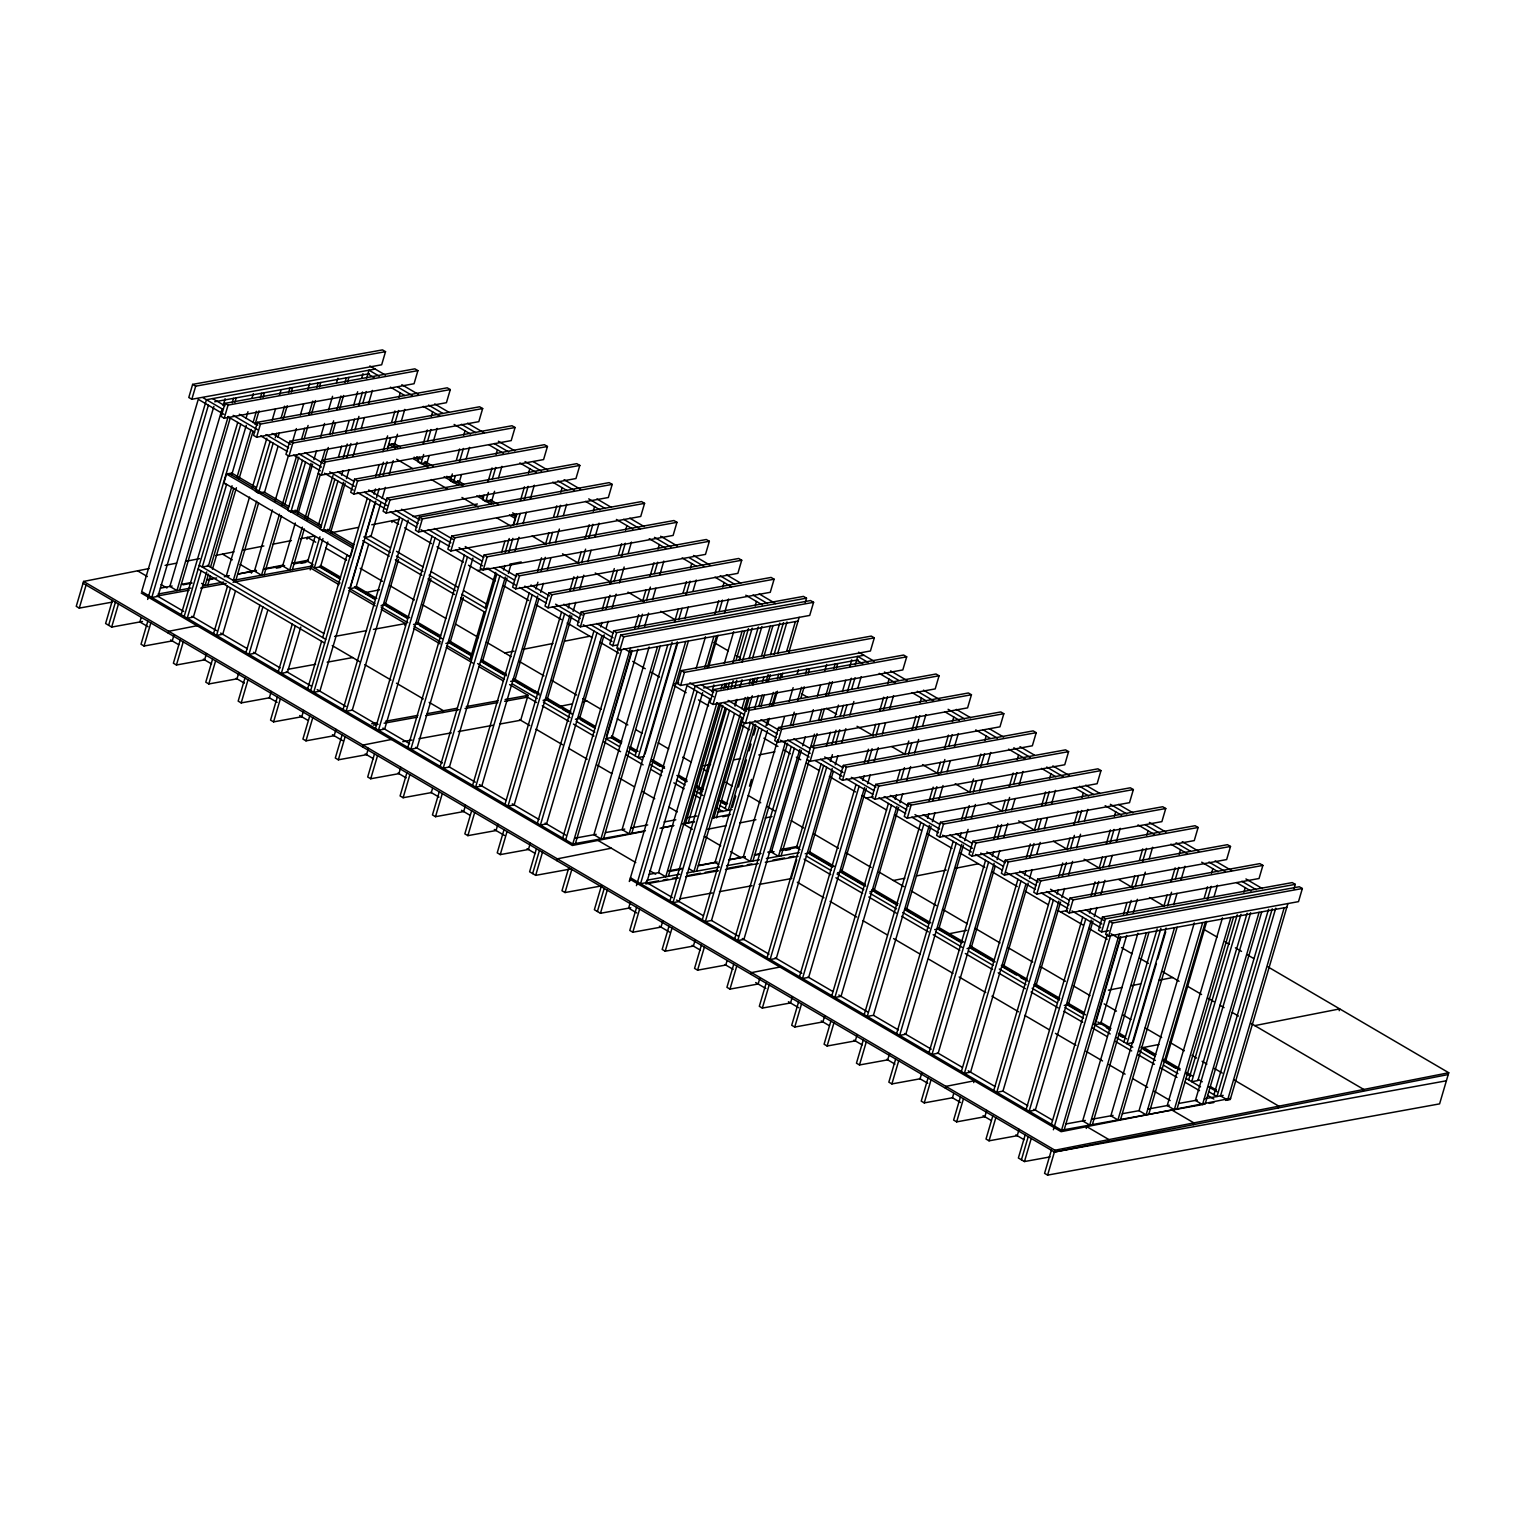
<?xml version="1.0" encoding="UTF-8"?>
<svg xmlns="http://www.w3.org/2000/svg" width="1525" height="1525" viewBox="0 0 1525 1525"><rect width="100%" height="100%" fill="white"/><g stroke="black" fill="none" stroke-linecap="round" stroke-linejoin="round"><path stroke-width="1.5" d="M251.778 571.246L251.358 573.076L251.873 571.284L240.073 564.383M111.954 602.165L79.281 608.113L76.25 606.34L83.589 581.444L149.05 568.558M168.207 633.085L168.722 631.293L197.03 625.727M306.963 539.183L307.478 537.391L315.713 542.214M366 594.178L366.515 592.386L379.572 589.813M391.925 522.465L392.44 520.673L398.616 524.295M362.493 746.85L363.007 745.058L391.315 739.492M535.103 691.092L534.589 692.884L514.039 680.855M556.797 860.634L557.311 858.842L611.296 848.205M629.52 881.05L630.035 879.258L1061.114 1131.683L1230.58 1098.343M751.082 974.399L751.596 972.607L779.923 967.041M948.874 935.492L949.389 933.7L966.793 930.269M945.386 1088.164L945.9 1086.372L974.227 1080.806L973.712 1082.597M1047.599 1175.108L1054.938 1150.231L1448.75 1072.742L1439.6 1103.871L1047.599 1175.108L1044.568 1173.335L1051.354 1150.25M1086.277 1128.424L1086.791 1126.632L1108.923 1139.594L1108.408 1141.386M1158.924 1044.472L1143.674 1047.465L1143.178 1049.257L1155.302 1056.348M1193.37 1124.688L1193.884 1122.896L1171.734 1109.933M1278.312 1107.97L1278.827 1106.178L1233.63 1079.7M1339.198 1010.694L1339.712 1008.902L1254.751 1025.62M1363.274 1091.252L1363.788 1089.46L1250.672 1023.218M79.281 608.113L86.086 585.009M112.392 600.431L105.606 623.515L111.668 627.08L142.492 621.476M108.637 625.288L115.423 602.203M111.668 627.08L118.473 603.976M192.646 384.376L188.795 397.491L191.826 399.264L381.669 364.78L385.52 351.665L382.489 349.892L192.646 384.376L195.696 386.168L385.52 351.665M191.826 399.264L195.696 386.168M141.101 617.758L139.862 621.952L148.058 626.756M147.658 599.439L206.447 399.722L375.15 369.069M208.391 405.25L151.795 597.476L157.971 596.351L213.881 406.374M147.811 621.171L141.024 644.255L144.055 646.028L172.249 640.919L174.098 634.61M144.055 646.028L150.842 622.943M221.792 410.034L169.866 586.439L176.957 590.575L228.216 416.439M223.127 405.498L225.128 398.711M225.033 403.343L221.182 416.458L224.213 418.231L414.057 383.728L417.907 370.632L414.876 368.84L225.033 403.343L228.064 405.116L417.907 370.632M224.213 418.231L228.064 405.116M232.2 402.867L233.535 398.349M179.607 590.099L230.18 418.212M234.85 402.39L236.184 397.853M181.151 614.67L237.728 422.425M184.182 616.443L240.759 424.198M226.52 474.046L223.946 482.796L350.426 556.873L352.999 548.123L226.52 474.046L231.8 473.093L256.276 487.428M180.198 640.119L173.392 663.223L176.442 664.995L204.617 659.868L206.485 653.577M201.186 570.788L187.232 618.216L193.389 617.091L206.695 571.932M245.982 418.479L247.984 411.693M251.987 398.12L253.302 393.602M231.628 475.095L246.268 425.342M176.442 664.995L183.229 641.911M232.048 485.751L208.448 565.928L202.291 567.033L226.539 484.645L223.489 482.872M208.468 574.143L205.151 585.467L201.605 583.389M210.469 567.357L233.763 488.21M237.099 476.906L251.072 429.402M253.074 422.616L256.391 411.312M260.394 397.739L261.728 393.221M207.781 584.971L210.45 575.935M212.452 569.149L236.413 487.733M239.082 478.678L253.055 431.194M255.056 424.407L259.04 410.835M263.043 397.262L264.359 392.745M257.42 422.311L253.569 435.407L256.6 437.198L446.425 402.695L450.294 389.58L447.244 387.808L257.42 422.311L260.451 424.083L450.294 389.58M256.6 437.198L260.451 424.083M249.547 497.036L226.253 576.183L228.903 575.707M252.216 487.981L266.856 438.228M272.174 420.137L275.51 408.833M279.494 395.261L280.829 390.724M213.538 633.618L227.492 586.191M270.116 441.392L255.418 491.317L258.449 493.09L264.626 491.984L277.969 446.577M230.523 587.964L216.569 635.41L222.726 634.286L235.365 591.357M258.449 493.09L273.147 443.165M233.344 580.339L256.638 501.172M275.262 437.847L276.597 433.329M281.267 417.488L284.584 406.184M288.587 392.611L289.922 388.093M212.585 659.086L205.78 682.171L208.811 683.962L237.004 678.835L238.853 672.544M235.975 579.862L258.602 502.964M277.912 437.37L279.247 432.852M283.231 419.28L287.234 405.707M291.218 392.135L292.552 387.617M208.811 683.962L215.616 660.859M289.807 441.278L285.938 454.374L288.988 456.147L478.812 421.662L482.662 408.548L479.632 406.775L289.807 441.278L292.838 443.051L482.662 408.548M272.403 509.998L254.446 571.055L261.518 575.211L279.494 514.154M275.072 500.963L288.397 455.727M292.381 442.155L296.384 428.582M300.368 415.01L303.704 403.706M307.688 390.133L309.689 383.347M288.988 456.147L292.838 443.051M282.163 505.099L296.803 455.346M301.454 439.505L304.79 428.201M308.774 414.628L312.778 401.075M316.781 387.502L318.096 382.966M264.168 574.734L281.477 515.927M284.794 504.623L298.786 457.119M304.104 439.028L308.107 425.456M311.424 414.152L315.427 400.579M319.411 387.007L320.746 382.489M245.925 652.586L259.879 605.158M302.503 460.34L287.806 510.284L290.837 512.057L296.994 510.932L311.024 463.276M262.91 606.931L248.956 654.358L255.113 653.253L267.752 610.324M290.837 512.057L305.534 462.132M244.953 678.053L238.167 701.138L241.198 702.911L269.391 697.802L271.24 691.492M241.198 702.911L248.003 679.826M295.278 522.98L282.621 565.947L289.712 570.083L302.35 527.116M297.947 513.925L312.587 464.172M313.921 459.654L316.571 450.599M320.574 437.027L324.558 423.454M328.561 409.882L332.545 396.328M336.548 382.756L337.883 378.219M305.019 518.081L324.997 450.218M329.648 434.396L333.651 420.824M336.968 409.52L340.971 395.947M344.955 382.375L346.289 377.857M292.362 569.607L304.333 528.908M307.002 519.853L320.307 474.618M324.31 461.046L328.294 447.473M332.298 433.92L335.614 422.597M339.618 409.024L343.602 395.471M347.605 381.898L348.939 377.361M321.356 475.114L325.225 462.018L515.05 427.515L511.199 440.611L321.356 475.114L318.325 473.341M315.065 536.495L307.726 561.372L313.044 564.498M318.382 525.191L333.022 475.438M338.359 457.347L341.676 446.043M345.679 432.471L348.996 421.167M353.667 405.326L357.651 391.753M361.654 378.181L362.988 373.663M278.293 671.553L292.266 624.106M334.871 479.308L320.174 529.251L323.224 531.024L329.381 529.899L343.411 482.243M310.185 569.912L319.945 536.762M343.239 457.614L347.243 444.042M351.227 430.469L354.562 419.165M358.547 405.593L362.55 392.02M366.534 378.448L368.974 370.175L379.248 376.198M295.297 625.898L281.343 673.326L287.501 672.201L300.806 627.023M323.224 531.024L337.921 481.08M322.976 538.535L314.322 567.948L320.498 566.823L327.818 541.947M341.619 475.209L342.953 470.691M346.938 457.119L350.941 443.546M354.925 429.993L358.928 416.42M362.931 402.848L366.248 391.544M277.34 697.001L270.554 720.105L273.585 721.878L301.778 716.75L303.627 710.459M273.585 721.878L280.371 698.793M345.127 483.139L330.487 532.892L357.994 527.459M346.461 478.621L349.111 469.567M353.114 456.013L357.098 442.441M361.101 428.868L364.437 417.564M368.421 403.992L372.424 390.419M354.562 479.193L350.712 492.308L353.743 494.081L543.586 459.578L547.437 446.482L544.406 444.69L354.562 479.193L357.593 480.966L547.437 446.482M353.743 494.081L357.593 480.966M307.65 688.728L321.603 641.301M322.709 637.545L346.957 555.157L349.988 556.949M310.681 690.52L367.258 498.275M375.627 476.562L378.963 465.258M382.947 451.686L387.617 435.864M391.601 422.292L394.937 410.988M398.921 397.415L400.255 392.897M370.289 500.048L313.712 692.293L319.888 691.168L375.798 501.191M374.006 494.176L375.531 488.972M379.325 476.086L383.404 462.247M387.312 448.941L390.648 437.637M394.632 424.064L398.635 410.492M387.75 448.884L389.028 444.518L394.327 443.565L400.446 447.149M309.727 715.968L302.922 739.072L305.972 740.845L334.147 735.717L336.015 729.427M363.713 541.242L349.74 588.688L355.916 587.563L368.554 544.654M375.303 501.877L364.818 537.505L370.975 536.381L380.812 502.983M376.618 497.417L379.229 488.515M383.156 475.152L387.102 461.789M305.972 740.845L312.758 717.741M394.155 445.567L397.472 434.263M401.475 420.69L404.792 409.386M382.127 498.522L385.387 487.39M389.333 474.027L393.259 460.683M386.95 498.16L383.099 511.256L386.13 513.048L575.954 478.545L579.824 465.43L576.774 463.657L386.95 498.16L389.981 499.933L579.824 465.43M386.13 513.048L389.981 499.933M343.068 709.468L399.645 517.242M419.28 457.252L417.945 461.789L420.976 463.562L427.153 462.437L429.154 455.632M423.283 443.623L427.286 430.012M431.308 416.382L432.643 411.845M402.676 519.015L346.099 711.26L352.275 710.135L376.751 724.47M420.976 463.562L423.645 454.488M427.667 440.858L431.003 429.516M342.115 734.936L335.309 758.02L338.34 759.812L366.534 754.684L368.383 748.375M352.275 710.135L408.185 520.158M338.34 759.812L345.146 736.708M381.155 605.501L385.253 604.758L398.559 559.58M433.157 442.021L437.16 428.392M419.337 517.108L415.467 530.223L418.517 531.996L608.342 497.512L612.192 484.397L609.161 482.624L419.337 517.108L422.368 518.9L612.192 484.397M418.517 531.996L422.368 518.9M404.907 625.364L405.421 623.572L381.25 609.409M375.455 728.435L432.032 536.19M452.334 473.932L450.333 480.737L453.363 482.529L459.521 481.404L461.522 474.599M456.337 460.321L459.673 448.979M463.676 435.349L465.03 430.812M435.063 537.982L378.486 730.208L384.643 729.103L439.905 541.375M453.363 482.529L455.365 475.724M459.368 462.094L463.39 448.483M374.483 753.903L367.697 776.988L370.727 778.76L398.921 773.652L400.77 767.342M370.727 778.76L377.533 755.676M430.946 578.528L417.64 623.706L413.542 624.449M466.212 458.701L469.548 447.359M451.705 536.076L447.854 549.191L450.885 550.963L640.729 516.46L644.579 503.364L641.548 501.572L451.705 536.076L454.755 537.848L644.579 503.364M450.885 550.963L454.755 537.848M407.823 747.402L464.401 555.157M484.035 495.167L482.701 499.704L485.751 501.477L491.908 500.372L494.577 491.279M488.057 481.557L492.06 467.927M496.063 454.317L497.398 449.78M467.451 556.93L410.873 749.175L417.03 748.051L472.941 558.074M485.751 501.477L488.419 492.403M492.423 478.793L495.758 467.432M406.87 772.851L400.084 795.955L403.115 797.728L431.308 792.6L432.528 788.406M403.115 797.728L409.901 774.643M463.314 597.495L450.028 642.673L445.91 643.417M498.599 477.668L501.935 466.326M484.092 555.043L480.242 568.158L483.273 569.931L673.116 535.428L676.967 522.312L673.936 520.54L484.092 555.043L487.123 556.816L676.967 522.312M483.273 569.931L487.123 556.816M442.917 712.518L443.451 710.726L429.135 702.358M470.177 659.2L484.13 611.773M485.236 608.017L495.72 572.39M501.611 552.355L504.889 541.223M440.21 766.351L496.788 574.124M505.156 552.412L509.236 538.535M513.143 525.286L516.479 513.963M520.463 500.41L524.467 486.837M528.451 473.265L529.785 468.747M513.601 525.153L515.526 518.595L509.407 515.012M499.819 575.897L443.241 768.142L449.417 767.018L505.328 577.041M503.536 570.026L504.87 565.508M508.854 551.936L512.858 538.363M516.842 524.791L520.178 513.487M524.162 499.914L528.165 486.342M439.257 791.818L432.452 814.922L435.502 816.695L463.676 811.567L465.544 805.276M435.502 816.695L442.288 793.591M482.415 661.64L507.043 577.956M508.378 573.438L511.027 564.383M515.031 550.811L519.015 537.238M523.018 523.666L526.335 512.362M530.338 498.789L534.322 485.217M516.479 574.01L512.629 587.106L515.66 588.879L705.484 554.395L709.354 541.28L706.304 539.507L516.479 574.01L519.51 575.783L709.354 541.28M515.66 588.879L519.51 575.783M472.597 785.318L529.175 593.092M537.543 571.379L541.527 557.807M545.531 544.234L548.848 532.93M553.518 517.108L556.835 505.785M560.838 492.232L562.172 487.695M532.206 594.864L475.628 787.091L481.805 785.985L537.715 596.008M535.923 588.993L537.906 582.207M541.242 570.903L545.245 557.33M549.229 543.758L552.565 532.454M557.216 516.613L560.552 505.309M471.644 810.785L464.839 833.87L467.87 835.643L496.063 830.534L497.912 824.224M467.87 835.643L474.675 812.558M538.763 599.173L514.783 680.588L510.684 681.351M540.746 592.386L543.415 583.351M547.418 569.778L550.735 558.474M555.405 542.633L559.389 529.061M563.392 515.488L566.709 504.184M548.867 592.958L544.997 606.073L548.047 607.846L737.871 573.343L741.722 560.247L738.691 558.474L548.867 592.958L551.897 594.75L741.722 560.247M548.047 607.846L551.897 594.75M509.617 684.592L528.012 695.362L520.692 720.238L499.876 724.032M504.985 804.285L561.562 612.04M569.931 590.347L573.915 576.774M577.918 563.202L581.235 551.897M585.238 538.325L589.222 524.752M593.225 511.18L594.559 506.662M564.593 613.812L508.016 806.058L514.173 804.933L570.083 614.956M568.291 607.96L569.626 603.423M573.629 589.851L577.613 576.298M581.616 562.725L585.6 549.152M588.936 537.848L592.92 524.276M504.012 829.733L497.226 852.837L500.257 854.61L528.451 849.482L530.3 843.192M500.257 854.61L507.062 831.525M571.799 615.871L547.17 699.556L543.072 700.299M573.133 611.353L575.802 602.299M579.786 588.745L583.789 575.173M587.773 561.6L591.109 550.296M595.093 536.724L599.096 523.151M581.235 611.925L577.384 625.04L580.415 626.813L770.258 592.31L774.109 579.214L771.078 577.422L581.235 611.925L584.285 613.698L774.109 579.214M580.415 626.813L584.285 613.698M537.353 823.252L593.93 631.007M602.299 609.295L605.635 597.991M609.619 584.418L614.289 568.596M618.273 555.024L621.609 543.72M625.612 530.147L626.928 525.629M596.98 632.78L540.403 825.025L546.56 823.9L601.803 636.192M600.678 626.908L602.013 622.391M606.016 608.818L610 595.246M614.003 581.673L617.32 570.369M621.323 556.797L625.307 543.224M536.4 848.701L529.613 871.804L535.675 875.35L570.674 869.002M532.644 873.577L539.431 850.473M604.186 634.838L579.557 718.523L575.44 719.266M606.188 628.052L608.189 621.266M612.173 607.693L616.176 594.121M619.493 582.817L624.163 566.995M628.147 553.423L631.483 542.118M535.675 875.35L542.481 852.265M805.219 602.547L806.496 598.162L803.465 596.389L613.622 630.892L609.771 643.988L612.802 645.78L617.492 644.923M612.802 645.78L616.672 632.665L806.496 598.162M620.713 635.029L616.843 648.144L619.893 649.917L809.718 615.433L813.587 602.318L810.538 600.545L620.713 635.029L623.744 636.821L813.587 602.318M562.668 838.064L618.578 648.087M619.893 649.917L623.744 636.821M565.699 839.837L621.609 649.86M634.686 628.262L638.689 614.689M642.673 601.117L646.009 589.813M649.993 576.24L653.996 562.687M657.98 549.114L659.315 544.577M223.832 414.285L198.269 399.321L141.692 591.548L572.771 843.992L630.454 647.992M606.435 736.346L631.731 650.393M638.384 627.785L642.387 614.213M646.371 600.64L650.374 587.068M654.358 573.495L657.694 562.191M575.421 843.497L631.998 651.27M568.787 867.668L561.982 890.752L565.032 892.544L602.356 885.758M565.032 892.544L571.818 869.441M637.908 649.269L611.944 737.49L605.768 738.596M644.56 626.661L648.544 613.088M652.548 599.516L655.864 588.212M659.868 574.639L663.852 561.067M649.135 647L593.892 834.709L600.964 838.864L657.542 646.619M603.614 838.388L660.192 646.142M635.124 755.79L667.74 644.961M674.393 622.353L678.396 608.78M683.048 592.939L686.383 581.635M690.368 568.062L691.702 563.545M672.106 642.216L638.155 757.563L644.332 756.438M678.758 619.608L682.094 608.303M686.078 594.731L690.082 581.158M601.174 886.635L594.369 909.72L600.45 913.284L630.778 907.756M597.4 911.493L604.205 888.408M677.329 641.873L622.067 829.6L629.158 833.737L685.735 641.491M644.98 754.189L677.596 643.359M684.935 618.483L688.252 607.179M692.922 591.338L696.239 580.034M600.45 913.284L607.236 890.181M631.808 833.26L688.385 641.015M681.427 670.581L677.577 683.696L680.608 685.468L870.432 650.984L874.302 637.869L871.271 636.097L681.427 670.581L684.458 672.373L874.302 637.869M680.608 685.468L684.458 672.373M629.348 881.507L687.032 685.526L710.555 699.289M696.182 668.408L705.503 636.745M714.767 614.175L718.752 600.602M722.755 587.03L724.089 582.512M630.492 901.847L628.624 908.157L636.821 912.96M636.44 885.644L695.228 685.926L863.913 655.273M719.133 611.43L722.45 600.126M697.154 691.454L640.576 883.68L646.752 882.575L702.663 692.579M704.607 668.045L713.929 636.382M636.592 907.375L629.787 930.46L632.818 932.233L661.011 927.124L662.86 920.814M707.257 667.569L716.559 635.906M708.648 666.844L717.97 635.182M724.623 612.573L728.626 599.001M632.818 932.233L639.623 909.148M649.212 874.359L658.571 872.643L709.907 698.488M711.908 691.702L713.891 684.916M713.814 689.548L709.945 702.663L712.995 704.436L902.819 669.933L906.689 656.837L903.639 655.045L713.814 689.548L716.845 691.321L906.689 656.837M724.375 663.299L733.697 631.636M712.995 704.436L716.845 691.321M716.979 702.644L665.739 876.78L658.647 872.643M720.982 689.071L722.316 684.553M668.369 876.303L718.961 704.417M723.632 688.595L724.947 684.058M685.526 823.5L720.81 703.635M725.481 687.794L726.796 683.276M732.801 662.918L742.103 631.255M688.175 823.004L722.793 705.408M727.444 689.586L729.446 682.8M736.098 660.173L744.753 630.778M699.88 793.705L725.176 707.772M731.161 687.413L733.163 680.627M739.168 660.268L748.47 628.605M755.142 605.997L756.457 601.479M669.933 900.875L726.51 708.629M734.878 686.936L736.861 680.15M742.198 662.06L752.187 628.128M729.541 710.402L672.963 902.647L679.121 901.523L734.383 713.814M668.96 926.323L662.174 949.427L665.205 951.2L693.398 946.072L695.248 939.781M734.764 704.683L736.098 700.147M740.082 686.593L742.084 679.807M735.05 706.17L737.052 699.384M749.023 658.667L758.344 627.004M665.205 951.2L672.01 928.115M752.568 658.171L761.89 626.508M740.521 713.357L693.913 871.671L688.614 868.545M741.855 708.82L745.172 697.516M749.175 683.943L750.491 679.426M696.563 871.175L741.836 717.398M743.819 710.612L747.822 697.039M751.806 683.467L753.14 678.949M713.719 818.372L749.004 698.507M752.988 684.935L754.989 678.148M761.642 655.54L770.297 626.127M716.369 817.896L744.314 722.907M748.317 709.335L752.302 695.762M756.305 682.19L757.639 677.672M763.625 657.313L772.946 625.65M745.363 723.403L749.233 710.288L939.057 675.785L935.206 688.9L745.363 723.403L742.332 721.63M725.176 808.517L750.472 722.583M754.475 709.011L758.459 695.438M762.462 681.866L763.796 677.348M770.449 654.74L779.771 623.077M753.522 724.356L728.226 810.309L720.01 805.486M758.84 706.266L762.176 694.962M766.16 681.389L768.162 674.603M774.147 654.244L783.469 622.581M755.637 724.432L715.034 862.387L718.561 864.465M760.956 706.342L764.292 695.038M768.276 681.465L770.277 674.679M732.4 807.392L735.736 796.088M738.405 787.053L746.392 759.908M749.042 750.853L751.043 744.067M753.712 735.031L755.714 728.245M777.674 653.615L786.995 621.952M702.301 919.823L758.878 727.597M761.928 729.369L705.351 921.615L711.508 920.49L738.176 936.102M769.363 705.961L773.366 692.388M777.35 678.816L778.684 674.298M786.748 650.965L795.402 621.571M701.348 945.29L694.561 968.394L697.592 970.167L725.786 965.039L727.025 960.845M766.027 725.843L768.028 719.057M772.012 705.484L776.015 691.912M779.999 678.339L781.334 673.821M749.461 786.195L751.463 779.408M767.437 725.118L769.42 718.332M773.423 704.779L777.407 691.206M781.41 677.634L782.744 673.116M788.73 652.757L799.157 617.339M711.508 920.49L767.418 730.513M697.592 970.167L704.397 947.063M778.57 727.482L774.719 740.578L777.75 742.351L967.593 707.867L971.444 694.752L968.413 692.979L778.57 727.482L781.62 729.255L971.444 694.752M777.826 739.663L743.209 857.279L750.3 861.415L785.585 741.55M781.162 728.359L784.479 717.055M789.149 701.214L793.133 687.642M797.137 674.069L798.471 669.551M777.75 742.351L781.62 729.255M790.236 725.728L794.239 712.156M797.556 700.833L801.559 687.279M805.543 673.707L806.877 669.17M752.95 860.939L787.548 743.323M792.886 725.233L796.202 713.929M800.873 698.107L804.19 686.784M808.193 673.23L809.527 668.693M734.688 938.79L791.265 746.564M794.315 748.337L737.719 940.563L743.895 939.457L799.805 749.48M733.735 964.257L726.929 987.342L729.979 989.115L758.154 984.006L760.022 977.697M729.979 989.115L736.766 966.03M801.349 750.376L771.402 852.151L778.493 856.288L814.426 734.173M802.684 745.858L805.353 736.804M810.004 720.963L813.34 709.659M817.324 696.086L820.66 684.782M824.663 671.21L826.645 664.423M818.429 720.601L821.746 709.297M825.749 695.724L829.733 682.152M833.737 668.579L835.071 664.061M781.124 855.811L809.089 760.822M813.073 747.25L817.076 733.678M821.06 720.124L824.396 708.801M828.399 695.248L832.383 681.675M836.386 668.103L837.702 663.585M810.137 761.318L813.988 748.222L1003.831 713.719L999.962 726.815L810.137 761.318L807.106 759.545M821.136 763.911L796.507 847.576L800.053 849.654M826.455 745.82L830.458 732.248M835.109 716.407L838.445 705.103M842.429 691.53L845.765 680.226M849.768 666.654L851.751 659.868M767.075 957.757L823.652 765.512M791.151 878.61L796.717 859.719M832.021 743.819L836.005 730.246M840.008 716.674L843.344 705.37M847.328 691.797L851.331 678.225M855.315 664.652L857.755 656.398L868.011 662.403M826.683 767.285L770.106 959.53L776.282 958.405L832.192 768.428M830.401 761.433L832.402 754.646M835.719 743.323L839.722 729.77M843.706 716.197L847.042 704.874M851.693 689.052L855.029 677.748M766.122 983.206L759.317 1006.309L762.348 1008.082L790.541 1002.954L792.39 996.664M762.348 1008.082L769.153 984.998M833.241 771.612L809.279 853.028L805.162 853.771M835.223 764.826L837.892 755.771M841.895 742.217L845.879 728.645M849.882 715.072L853.867 701.5M857.87 687.928L861.187 676.623M843.344 765.397L839.474 778.512L842.524 780.285L1032.349 745.782L1036.218 732.686L1033.168 730.894L843.344 765.397L846.375 767.17L1036.218 732.686M842.524 780.285L846.375 767.17M799.462 976.724L856.04 784.479M864.408 762.767L868.392 749.213M872.395 735.641L875.712 724.337M879.715 710.764L883.699 697.192M887.702 683.619L889.037 679.102M859.071 786.252L802.493 978.497L808.65 977.373L864.58 787.396M862.788 780.381L864.103 775.863M868.106 762.29L872.09 748.718M876.093 735.145L879.41 723.841M883.413 710.269L887.417 696.696M798.509 1002.173L791.704 1025.277L794.735 1027.049L822.928 1021.922L824.777 1015.631M794.735 1027.049L801.54 1003.946M866.276 788.311L841.647 871.995L837.549 872.738M867.611 783.793L870.279 774.738M874.263 761.166L878.267 747.593M882.251 734.04L885.587 722.717M889.571 709.163L893.574 695.591M875.731 784.365L871.862 797.461L874.892 799.252L1064.736 764.749L1068.587 751.634L1065.556 749.862L875.731 784.365L878.762 786.137L1068.587 751.634M874.892 799.252L878.762 786.137M831.83 995.673L888.427 803.446M896.776 781.734L900.112 770.43M904.763 754.589L908.767 741.036M912.103 729.712L916.087 716.159M920.09 702.587L921.405 698.05M891.458 805.219L834.88 997.464L841.038 996.34L896.948 806.363M895.156 799.348L896.49 794.83M901.161 778.989L904.478 767.685M908.481 754.113L911.798 742.808M915.801 729.236L919.785 715.663M830.877 1021.14L824.091 1044.225L827.122 1046.017L855.315 1040.889L857.164 1034.598M827.122 1046.017L833.927 1022.913M898.663 807.278L874.035 890.962L869.917 891.706M899.998 802.741L902.667 793.705M906.651 780.133L910.654 766.56M914.638 752.988L918.641 739.415M922.625 725.862L925.961 714.539M908.099 803.332L904.249 816.428L907.28 818.201L1097.123 783.717L1100.974 770.602L1097.943 768.829L908.099 803.332L911.149 805.105L1100.974 770.602M907.28 818.201L911.149 805.105M864.217 1014.64L920.795 822.394M929.163 800.701L933.167 787.129M937.151 773.556L940.487 762.252M944.471 748.68L948.474 735.107M952.458 721.535L953.792 717.017M923.845 824.186L867.248 1016.413L873.425 1015.307L929.335 825.33M927.543 818.315L928.877 813.778M932.862 800.225L936.865 786.652M940.849 773.08L944.852 759.507M948.836 745.935L952.172 734.631M863.264 1040.107L856.459 1063.192L859.509 1064.965L887.702 1059.856L889.552 1053.546M859.509 1064.965L866.295 1041.88M906.422 909.91L931.051 826.226M932.385 821.708L935.035 812.673M939.038 799.1L943.022 785.527M947.025 771.955L950.342 760.651M954.345 747.078L958.348 733.506M940.487 822.28L936.636 835.395L939.667 837.168L1129.51 802.665L1133.361 789.569L1130.33 787.796L940.487 822.28L943.517 824.053L1133.361 789.569M939.667 837.168L943.517 824.053M896.605 1033.607L953.182 841.362M961.551 819.668L964.887 808.345M969.538 792.523L973.541 778.951M977.525 765.378L980.861 754.074M984.845 740.502L986.179 735.984M956.213 843.134L899.636 1035.38L905.812 1034.255L961.722 844.278M959.93 837.263L961.265 832.745M965.249 819.173L969.252 805.6M973.236 792.047L976.572 780.724M980.556 767.151L984.559 753.598M895.652 1059.055L888.846 1082.159L891.896 1083.932L920.071 1078.804L921.939 1072.513M891.896 1083.932L898.683 1060.847M963.438 845.193L938.809 928.877L934.692 929.621M964.753 840.675L968.089 829.371M971.425 818.048L975.409 804.495M979.412 790.922L982.729 779.618M987.399 763.777L990.716 752.473M972.874 841.247L969.023 854.362L972.054 856.135L1161.878 821.632L1165.748 808.517L1162.698 806.744L972.874 841.247L975.905 843.02L1165.748 808.517M972.054 856.135L975.905 843.02M928.992 1052.574L985.569 860.329M993.938 838.617L997.922 825.044M1001.925 811.491L1005.242 800.168M1009.245 786.614L1013.229 773.042M1017.232 759.469L1018.567 754.951M988.6 862.102L932.023 1054.347L938.18 1053.222L994.109 863.245M992.317 856.23L993.633 851.712M997.636 838.14L1001.62 824.567M1005.623 810.995L1009.607 797.423M1013.61 783.869L1016.946 772.546M928.039 1078.023L921.233 1101.126L924.264 1102.899L952.458 1097.771L960.521 1102.499M924.264 1102.899L931.07 1079.795M995.139 866.429L971.177 947.845L967.079 948.588M997.14 859.642L999.809 850.588M1003.793 837.015L1007.796 823.443M1011.78 809.87L1015.116 798.566M1019.119 784.994L1023.103 771.44M1005.261 860.214L1001.391 873.31L1004.441 875.102L1194.266 840.599L1198.116 827.484L1195.085 825.711L1005.261 860.214L1008.292 861.987L1198.116 827.484M1004.441 875.102L1008.292 861.987M952.458 1097.771L953.697 1093.577M961.36 1071.522L1017.957 879.296M1026.325 857.584L1030.309 844.011M1034.312 830.439L1037.629 819.135M1041.632 805.562L1045.616 791.99M1049.619 778.436L1050.935 773.899M1020.988 881.069L964.41 1073.295L970.567 1072.189L1025.81 884.462M1024.686 875.197L1026.02 870.68M1030.023 857.107L1034.007 843.535M1038.01 829.962L1041.327 818.658M1045.33 805.086L1049.314 791.513M960.407 1096.99L953.621 1120.074L956.652 1121.866L984.845 1116.738L986.694 1110.429M956.652 1121.866L963.457 1098.763M1003.564 966.793L1028.193 883.127M1029.528 878.591L1032.196 869.555M1036.847 853.714L1040.183 842.41M1044.168 828.837L1047.503 817.533M1051.487 803.961L1055.491 790.388M1037.629 879.163L1033.778 892.277L1036.809 894.05L1226.653 859.566L1230.503 846.451L1227.472 844.678L1037.629 879.163L1040.679 880.954L1230.503 846.451M1036.809 894.05L1040.679 880.954M993.747 1090.489L1050.325 898.244M1058.693 876.551L1062.696 862.978M1066.68 849.406L1070.016 838.102M1074 824.529L1078.003 810.957M1081.987 797.384L1083.322 792.867M1053.375 900.036L996.797 1092.262L1002.954 1091.138L1058.865 901.161M1057.073 894.165L1058.407 889.628M1062.391 876.055L1066.394 862.502M1070.378 848.929L1074.382 835.357M1078.366 821.784L1081.702 810.48M992.794 1115.957L986.008 1139.042L989.039 1140.814L1017.232 1135.706L1019.081 1129.396M989.039 1140.814L995.825 1117.73M1035.952 985.76L1060.58 902.076M1061.915 897.558L1064.564 888.503M1068.567 874.95L1072.552 861.377M1076.555 847.805L1080.539 834.232M1084.542 820.66L1087.878 809.356M1070.016 898.13L1066.166 911.245L1069.197 913.017L1259.04 878.514L1262.891 865.418L1259.86 863.627L1070.016 898.13L1073.047 899.902L1262.891 865.418M1069.197 913.017L1073.047 899.902M1026.134 1109.457L1082.712 917.211M1091.08 895.518L1095.083 881.946M1099.067 868.373L1102.403 857.069M1106.388 843.497L1110.391 829.924M1114.375 816.352L1115.709 811.834M1085.743 918.984L1029.165 1111.229L1035.342 1110.105L1091.252 920.128M1089.46 913.113L1090.794 908.595M1094.778 895.022L1098.782 881.45M1102.766 867.877L1106.102 856.573M1110.086 843.001L1114.089 829.428M1025.181 1134.905L1018.376 1158.009L1024.457 1161.554L1050.115 1156.903M1021.426 1159.782L1028.212 1136.678M1092.967 921.043L1068.339 1004.727L1064.221 1005.471M1094.283 916.525L1096.952 907.47M1100.955 893.898L1104.939 880.325M1108.942 866.772L1112.259 855.449M1116.262 841.895L1120.246 828.323M1024.457 1161.554L1031.243 1138.47M1293.982 888.751L1295.278 884.367L1292.228 882.594L1102.403 917.097L1098.553 930.193L1101.584 931.985L1108.618 930.707M1101.584 931.985L1105.434 918.87L1295.278 884.367M1109.495 921.233L1105.625 934.348L1108.656 936.121L1298.499 901.637L1302.35 888.522L1299.319 886.749L1109.495 921.233L1112.526 923.025L1302.35 888.522M1051.43 1124.268L1107.341 934.291M1108.656 936.121L1112.526 923.025M1053.375 1129.777L1110.391 936.064M1123.467 914.466L1126.784 903.162M1131.455 887.34L1134.772 876.017M1139.442 860.195L1142.759 848.891M1146.762 835.319L1148.096 830.782M630.454 877.752L1061.553 1130.197L1119.236 934.196M1120.513 936.598L1094.55 1024.8L1100.707 1023.694L1126.67 935.473M1127.166 913.99L1131.15 900.417M1135.153 886.845L1138.489 875.541M1142.473 861.968L1146.476 848.396M1064.202 1129.701L1120.78 937.475M1133.323 912.865L1137.326 899.293M1141.31 885.72L1145.313 872.147M1149.297 858.594L1152.633 847.271M1137.898 933.205L1082.655 1120.913L1089.746 1125.069L1146.323 932.823M1092.377 1124.592L1148.973 932.347M1123.887 1041.994L1157.17 928.916M1163.842 906.288L1167.159 894.984M1171.162 881.412L1175.146 867.839M1179.149 854.267L1180.483 849.749M1160.887 928.42L1126.937 1043.767L1133.094 1042.643L1156.388 963.495M1167.54 905.812L1171.524 892.239M1175.527 878.667L1178.844 867.363M1166.091 928.077L1110.848 1115.804L1117.939 1119.941L1174.517 927.696M1157.723 958.958L1165.71 931.832M1173.697 904.687L1177.033 893.383M1181.017 879.811L1185.02 866.238M1120.57 1119.464L1177.148 927.219M1194.285 922.949L1139.042 1110.677L1146.114 1114.813L1202.691 922.587M1204.197 898.111L1207.533 886.807M1211.517 873.234L1212.852 868.716M1207.247 899.883L1211.231 886.33M1148.763 1114.337L1205.341 922.11M1165.481 1061.61L1206.752 921.386M1214.072 896.509L1217.408 885.205M1222.478 917.84L1167.216 1105.549L1174.307 1109.704L1230.885 917.459M1176.957 1109.228L1233.534 916.983M1188.661 1079.91L1237.252 914.809M1243.904 892.201L1245.239 887.683M1240.95 914.333L1191.692 1081.702L1197.868 1080.577L1247.126 913.208M1250.653 912.712L1195.409 1100.421L1202.501 1104.577L1259.078 912.331M1261.728 911.855L1205.131 1104.1L1061.553 1130.197M1213.957 1094.721L1268.533 909.281M1272.25 908.786L1216.988 1096.513L1208.772 1091.69M1275.758 908.157L1220.515 1095.865L1227.606 1100.021L1284.183 907.775M1287.92 903.543L1230.237 1099.525L1225.566 1100.383M165.119 565.394L176.595 563.144M185.783 561.333L199.565 558.627M215.635 555.462L234.011 551.859M243.199 550.048L263.863 545.969M273.032 544.177L291.408 540.555M300.597 538.744L314.379 536.038M371.776 524.752L399.321 519.32M413.103 516.613L477.401 503.974M182.981 584.837L192.169 583.046M208.239 579.881L212.833 578.966M224.328 576.717L228.903 575.802M238.091 574.01L256.314 570.35M265.369 568.577L283.478 565.012M292.533 563.221L308.374 560.113M276.254 568.177L280.791 567.3M301.168 563.278L305.686 562.401M477.573 570.522L489.048 568.272M509.712 564.212L521.207 561.943M504.813 652.948L514.001 651.137M523.189 649.326L553.041 643.455M564.517 641.205L589.775 636.23M571.684 704.016L560.819 706.151L560.304 707.943L546.465 699.842M582.569 701.862L586.915 701.023M674.164 683.848L678.758 682.952M703.711 765.817L710.593 764.463M733.544 759.946L740.445 758.592M758.802 754.97L774.891 751.806M643.931 831.392L572.332 845.479L141.234 593.053M660.001 828.247L673.783 825.521M694.294 821.498L682.971 823.729L692.445 829.276M712.404 817.934L730.513 814.369M707.733 829.238L726.091 825.635M739.873 822.909L755.942 819.764M765.131 817.953L772.012 816.599M866.162 798.071L873.043 796.717M669.475 871.499L680.951 869.25M699.327 865.628L715.397 862.464M729.16 859.757L745.172 856.612M754.227 854.82L761.013 853.485M767.799 852.151L772.336 851.274M781.391 849.482L797.232 846.375M785.394 850.378L789.931 849.501M893.402 880.478L904.878 878.228M916.373 875.96L946.224 870.089M955.393 868.297L978.364 863.779M1060.466 911.836L1067.347 910.482M1108.37 990.183L1122.152 987.476M1131.321 985.665L1140.509 983.873M1158.886 980.251L1172.668 977.544M83.055 583.236L1054.423 1152.023L1448.235 1074.534M214.72 401.761L369.355 373.663M160.43 588.154L172.134 586.019M181.513 584.323L190.892 582.607M207.286 579.633L216.664 577.937M237.748 574.105L256.486 570.693M263.52 569.416L284.603 565.584M293.982 563.888L308.031 561.333M158.142 594.007L190.949 588.04M202.653 585.905L223.737 582.073M233.115 580.377L312.778 565.889M159 595.684L189.1 590.213M200.671 588.116L226.157 583.484M233.001 582.245L310.719 568.12L338.931 584.647M334.566 636.459L366.572 630.645M373.434 629.387L405.421 623.572M287.806 669.342L315.599 664.29M327.17 662.193L352.656 657.561M798.052 621.094L629.348 651.747L624.049 648.64M371.662 723.765L376.294 722.926M385.539 721.249L417.964 715.358M427.229 713.662L457.157 708.229M466.307 706.571L498.294 700.757M505.156 699.517L528.012 695.362M373.434 725.137L378.067 724.299M384.109 723.212L417.45 717.15M425.742 715.644L458.911 709.602M465.049 708.496L497.76 702.548M504.623 701.309L527.478 697.154M402.752 741.684L411.998 739.987M418.937 738.729L451.324 732.858M458.262 731.581L492.937 725.29M703.502 687.966L858.137 659.868M575.058 838.14L596.161 834.308M605.52 832.593L624.716 829.104M631.293 827.923L647.706 824.93M664.099 821.956L675.804 819.821M687.527 817.705L696.906 815.989M717.989 812.158L732.038 809.603M572.771 843.992L645.418 830.782M661.812 827.808L673.516 825.673M682.895 823.977L694.618 821.842M722.736 816.733L727.406 815.875M667.95 870.947L681.999 868.392M698.412 865.418L717.15 862.006M728.855 859.871L745.267 856.897M754.627 855.201L759.317 854.343M768.695 852.647L774.052 851.674M780.4 850.512L799.157 847.099M646.924 880.211L679.712 874.244M686.746 872.967L719.552 867.001M726.567 865.723L759.374 859.776M766.408 858.499L799.214 852.532M646.905 882.975L658.571 880.859M663.242 880.001L667.912 879.163M672.582 878.305L677.233 877.466M688.9 875.35L700.566 873.215M705.236 872.376L716.902 870.26M728.569 868.125L742.58 865.59M747.25 864.732L751.901 863.893M772.908 860.081L784.574 857.965M789.245 857.107L793.915 856.268M645.818 883.947L678.606 877.981M685.64 876.703L718.447 870.756M725.481 869.479L758.268 863.512M765.302 862.235L798.109 856.268M679.769 898.854L712.442 892.926M719.438 891.648L752.111 885.72M759.107 884.443L791.78 878.514M1286.833 907.299L1118.13 937.951L1111.058 933.796M1066.185 1123.906L1085.304 1120.437M1091.957 1119.236L1113.04 1115.404M1122.419 1113.688L1138.813 1110.715M1148.192 1109.018L1169.275 1105.187M1178.653 1103.471L1197.392 1100.078M1204.426 1098.801L1223.164 1095.388M1209.153 1103.357L1213.843 1102.518M1054.404 1152.023L1446.405 1080.787M515.05 427.515L512.019 425.742L322.175 460.226L325.225 462.018M939.057 675.785L936.026 674.012L746.202 708.515L749.233 710.288M1003.831 713.719L1000.8 711.946L810.957 746.43L813.988 748.222M369.832 365.943L385.406 375.074M401.838 384.7L418.269 394.327M434.701 403.934L449.074 412.36M467.565 423.188L483.997 432.795M498.37 441.221L514.802 450.847M533.293 461.675L547.666 470.081M564.098 479.708L580.529 489.334M596.961 498.942L611.334 507.368M629.825 518.195L644.198 526.602M660.63 536.228L677.062 545.855M693.494 555.462L709.907 565.089M726.338 574.715L740.731 583.122M759.202 593.949L775.634 603.576M858.613 652.166L874.187 661.278M890.619 670.905L907.051 680.531M923.483 690.139L939.915 699.765M956.347 709.392L970.72 717.798M989.191 728.626L1003.583 737.052M1020.015 746.659L1034.388 755.085M1052.86 765.912L1069.292 775.539M1085.724 785.146L1100.116 793.572M1118.587 804.399L1132.961 812.806M1149.393 822.433L1165.824 832.059M1182.256 841.667L1198.688 851.293M1215.12 860.92L1231.552 870.546M1245.925 878.953L1262.357 888.579M397.72 387.026L412.112 395.433M428.544 405.059L442.917 413.485M461.389 424.293L475.781 432.719M494.252 443.546L508.645 451.953M525.058 461.579L541.489 471.206M557.921 480.833L574.353 490.44M588.726 498.866L605.158 508.492M623.649 519.301L640.081 528.927M654.454 537.353L670.886 546.979M689.376 557.788L703.749 566.213M720.181 575.84L734.554 584.247M753.045 595.074L767.418 603.5M884.443 672.029L898.835 680.436M917.307 691.263L933.738 700.89M948.112 709.297L964.543 718.923M983.034 729.751L997.407 738.176M1013.839 747.784L1030.271 757.41M1046.703 767.037L1063.135 776.644M1079.567 786.271L1093.94 794.697M1110.372 804.304L1126.803 813.931M1145.294 824.758L1159.667 833.184M1176.099 842.791L1190.472 851.217M1208.963 862.044L1225.376 871.652M1241.808 881.278L1256.2 889.704M367.868 373.93L374.044 377.533M390.457 387.159L404.849 395.585M423.321 406.393L439.753 416.02M454.126 424.446L470.558 434.053M489.048 444.881L503.422 453.306M519.853 462.914L536.285 472.54M552.717 482.167L567.09 490.593M585.581 501.401L599.954 509.827M616.386 519.453L632.818 529.061M649.25 538.687L665.682 548.314M682.113 557.921L696.487 566.347M714.977 577.174L731.409 586.801M745.782 595.207L762.214 604.834M856.65 660.134L862.807 663.737M879.239 673.364L895.671 682.99M912.103 692.598L926.476 701.023M944.966 711.851L959.339 720.257M975.771 729.884L990.144 738.31M1008.635 749.137L1025.067 758.745M1041.499 768.371L1055.872 776.797M1074.362 787.605L1088.736 796.031M1105.168 805.658L1121.599 815.265M1138.031 824.892L1154.444 834.518M1170.876 844.145L1187.308 853.752M1201.7 862.178L1218.113 871.804M1236.603 882.613L1250.977 891.038M416.763 456.699L420.843 459.082M424.922 461.484L433.081 466.25M457.576 480.604L463.695 484.188M490.211 499.704L498.37 504.489M512.648 512.858L516.727 515.24M391.677 444.042L397.796 447.626M414.114 457.176L418.193 459.578M424.331 463.162L428.411 465.544M446.768 476.296L463.085 485.846M479.403 495.415L483.482 497.798M487.562 500.181L493.7 503.765M512.057 514.535L516.136 516.918M389.028 444.518L395.166 448.102M413.523 458.853L427.801 467.222M444.118 476.772L458.396 485.141M476.772 495.892L491.05 504.26M532.13 536.018L546.312 544.33M562.534 553.823L578.89 563.392M595.246 572.981L611.62 582.55M627.976 592.138L644.332 601.727M660.706 611.296L675.022 619.684M713.872 642.444L728.188 650.813M736.365 655.617L740.464 657.999M801.826 693.932L807.964 697.535M826.359 708.305L836.596 714.291M857.031 726.262L873.406 735.851M891.801 746.621L904.077 753.808M922.492 764.597L938.847 774.166M955.203 783.755L969.519 792.142M987.933 802.913L1002.249 811.3M1018.605 820.888L1034.979 830.458M1053.375 841.247L1067.691 849.616M1084.065 859.204L1100.421 868.773M1118.835 879.563L1133.151 887.95M1149.507 897.52L1163.823 905.907M1204.731 929.869L1217.007 937.036M1225.185 941.84L1229.264 944.223M1235.403 947.826L1241.541 951.409M1247.679 955.012L1253.817 958.596M1268.133 966.983L1448.75 1072.742M396.672 459.235L412.989 468.785M431.346 479.536L447.664 489.106M461.961 497.455L478.278 507.024M496.635 517.776L510.913 526.125M613.622 630.892L616.672 632.665M1102.403 917.097L1105.434 918.87M212.623 398.597L224.938 405.822M239.311 414.228L257.801 425.056M272.174 433.481L290.665 444.29M305.038 452.715L323.529 463.543M337.902 471.949L354.334 481.576M368.707 490.002L387.197 500.829M401.571 509.236L420.061 520.063M434.434 528.489L452.906 539.297M465.239 546.522L483.73 557.349M500.143 566.957L516.575 576.583M530.967 585.009L549.438 595.837M563.812 604.243L582.302 615.071M596.675 623.496L613.107 633.104M701.386 684.801L713.719 692.026M728.092 700.433L746.583 711.26M760.956 719.686L779.428 730.494M793.82 738.92L810.252 748.546M824.625 756.953L843.096 767.78M859.528 777.407L875.96 787.033M890.333 795.44L908.824 806.267M923.197 814.693L939.629 824.301M956.061 833.927L972.493 843.554M986.866 851.96L1005.356 862.788M1019.729 871.213L1038.22 882.041M1050.534 889.247L1069.025 900.074M1085.457 909.701L1103.947 920.509M202.901 397.644L222.879 409.348M233.153 415.353L257.801 429.783M266.017 434.587L288.606 447.816M298.881 453.84L321.47 467.069M329.686 471.873L354.334 486.303M364.589 492.327L387.178 505.557M395.394 510.36L418.002 523.59M428.258 529.594L450.847 542.824M459.063 547.647L481.671 560.876M493.986 568.082L514.516 580.11M524.791 586.134L547.38 599.363M555.596 604.167L580.243 618.597M590.518 624.602L613.107 637.831M689.91 682.819L713.7 696.753M723.975 702.758L744.524 714.787M754.78 720.791L777.369 734.021M787.643 740.044L810.233 753.274M820.507 759.278L843.096 772.508M851.312 777.331L873.901 790.56M884.176 796.565L906.765 809.794M914.981 814.598L939.629 829.028M949.903 835.052L972.493 848.281M980.708 853.085L1003.298 866.314M1015.612 873.539L1036.161 885.567M1046.436 891.572L1069.025 904.802M1079.281 910.806L1101.889 924.036M227.93 416.687L254.637 432.318M260.794 435.94L287.501 451.572M293.658 455.174L320.364 470.806M324.463 473.208L353.228 490.059M357.327 492.461L386.092 509.293M390.19 511.695L416.897 527.326M420.995 529.747L449.761 546.579M455.918 550.182L482.605 565.813M486.723 568.215L515.469 585.066M519.587 587.468L546.274 603.099M552.45 606.702L579.138 622.333M583.255 624.754L612.002 641.587M716.712 702.892L743.418 718.523M749.576 722.145L776.282 737.776M780.381 740.178L809.146 757.01M815.303 760.632L841.991 776.263M846.108 778.665L872.796 794.296M878.972 797.899L905.659 813.53M911.836 817.152L938.523 832.783M942.641 835.185L971.387 852.017M975.504 854.438L1002.192 870.07M1006.309 872.472L1035.056 889.304M1041.213 892.907L1067.919 908.538M1072.018 910.959L1100.783 927.791M404.602 527.803L431.499 543.548M437.027 546.789L463.39 562.229M468.499 565.222L495.225 580.873M503.441 585.676L528.698 600.469M536.323 604.929L561.429 619.627M567.167 622.982L592.1 637.603M599.992 642.216L618.692 653.158M632.723 661.373L645.285 668.732M651.137 672.163L659.601 677.119M673.917 685.507L686.193 692.693M698.45 699.88L708.687 705.865M741.112 724.852L749.595 729.808M763.911 738.195L777.941 746.411M784.06 749.995L790.484 753.769M796.336 757.182L800.72 759.755M806.572 763.167L819.116 770.525M829.352 776.511L855.658 791.913M861.777 795.516L886.616 810.042M894.508 814.674L921.1 830.248M927.238 833.832L952.058 848.377M959.949 852.99L984.788 867.534M992.68 872.147L1017.232 886.521M1025.41 891.324L1048.19 904.649M1058.121 910.482L1082.96 925.008M1088.812 928.439L1107.207 939.228M1121.523 947.597L1132.046 953.754M1139.938 958.386L1148.401 963.342M1162.431 971.558L1179.073 981.299M1187.041 985.97L1201.586 994.472M1207.59 997.998L1213.843 1001.658M1219.924 1005.223L1224.079 1007.644M1232.257 1012.447L1238.433 1016.05M369.984 535.809L390.381 547.742M396.5 551.326L423.035 566.862M431.194 571.646L457.71 587.163M463.829 590.747L486.284 603.9M363.808 536.914L390.343 552.45M396.462 556.034L422.978 571.57M429.097 575.154L455.632 590.69M461.751 594.273L486.227 608.608M362.721 540.67L389.237 556.206M395.356 559.789L421.872 575.306M428.01 578.89L454.526 594.426M460.645 598.01L485.122 612.345M264.435 492.213L288.93 506.548M295.049 510.132L321.565 525.668M327.684 529.251L354.219 544.768M229.15 473.57L288.32 508.225M292.4 510.608L320.955 527.345M325.035 529.728L353.609 546.446M325.721 548.085L346.537 560.266M360.186 568.253L382.489 581.311M389.714 585.543L414.381 599.992M422.597 604.796L445.796 618.387M455.479 624.049L478.507 637.545M486.322 642.12L511.237 656.703M519.129 661.335L543.967 675.861M551.859 680.493L576.679 695.019M582.817 698.622L601.231 709.392M617.301 718.809L627.823 724.966M635.715 729.598L642.139 733.353M658.209 742.77L668.712 748.928M682.743 757.143L691.225 762.1M703.197 769.115L707.581 771.669M725.69 782.287L732.114 786.042M748.203 795.459L760.746 802.817M766.884 806.401L774.776 811.033M791.151 820.603L803.694 827.961M813.645 833.775L838.464 848.319M846.375 852.933L871.194 867.477M879.086 872.109L903.925 886.635M911.817 891.267L936.35 905.64M942.488 909.224L967.327 923.769M975.218 928.382L1000.038 942.927M1007.93 947.559L1032.768 962.084M1040.66 966.717L1065.498 981.242M1073.39 985.874L1090.032 995.615M1104.138 1003.888L1116.472 1011.113M1122.648 1014.716L1130.94 1019.577M1145.256 1027.945L1161.688 1037.572M1169.789 1042.318L1184.296 1050.82M1192.016 1055.338L1196.629 1058.045M1202.1 1061.247L1206.904 1064.05M1214.224 1068.339L1222.288 1073.066M320.612 565.508L340.571 577.193M356.545 586.534L376.789 598.391M385.024 603.214L409.691 617.663M417.907 622.467L440.534 635.715M448.75 640.538L471.377 653.787M481.652 659.791L506.319 674.241M514.554 679.063L539.068 693.418M546.96 698.05L570.979 712.099M579.119 716.864L595.379 726.396M611.658 735.927L621.819 741.874M629.958 746.64L638.098 751.406M652.338 759.736L664.538 766.884M678.777 775.215L686.917 779.98M697.077 785.947L703.178 789.512M721.478 800.225L727.577 803.808M809.756 851.941L834.404 866.353M840.561 869.974L865.19 884.405M873.406 889.208L898.053 903.639M906.269 908.442L930.898 922.873M939.114 927.677L963.705 942.069M969.843 945.672L994.376 960.045M1002.554 964.829L1027.107 979.202M1035.284 983.987L1059.837 998.36M1068.015 1003.145L1084.37 1012.733M1100.726 1022.322L1110.962 1028.308M1119.14 1033.092L1125.278 1036.695M1143.674 1047.465L1155.817 1054.557M1163.899 1059.303L1180.064 1068.758M1186.126 1072.323L1192.188 1075.868M1198.25 1079.414L1202.291 1081.778M1210.373 1086.524L1216.435 1090.07M319.507 566.252L340.056 578.28M354.429 586.687L374.959 598.715M385.234 604.739L407.823 617.968M416.039 622.772L440.687 637.202M448.903 642.006L471.492 655.235M481.767 661.259L506.414 675.689M512.572 679.292L539.278 694.923M547.494 699.746L572.142 714.177M578.299 717.779L594.731 727.406M611.163 737.033L621.418 743.037M629.634 747.841L635.811 751.463M652.243 761.07L664.557 768.295M676.871 775.501L687.146 781.524M697.421 787.529L701.519 789.931M720.01 800.758L726.167 804.361M808.288 852.456L832.936 866.886M841.152 871.69L865.8 886.12M871.957 889.742L896.605 904.173M904.821 908.976L929.468 923.407M937.684 928.229L962.332 942.66M970.548 947.463L995.196 961.894M1001.353 965.497L1028.041 981.128M1034.217 984.75L1058.865 999.18M1067.081 1003.984L1085.552 1014.811M1097.886 1022.017L1110.2 1029.242M1118.416 1034.045L1126.632 1038.868M1141.005 1047.275L1155.378 1055.7M1163.594 1060.504L1180.026 1070.131M1186.202 1073.733L1190.301 1076.135M1208.791 1086.963L1217.007 1091.786M320.174 567.338L340.094 579.004M356.03 588.345L374.216 598.982M384.51 605.006L407.118 618.254M419.451 625.479L442.078 638.708M448.236 642.33L470.863 655.578M481.137 661.583L503.746 674.832M562.325 709.125L568.425 712.709M580.644 719.857L594.864 728.188M611.144 737.719L621.304 743.666M629.444 748.432L635.544 751.997M651.823 761.528L659.963 766.293M680.303 778.207L686.402 781.772M698.603 788.921L702.663 791.303M720.963 802.017L725.042 804.399M809.241 853.733L831.83 866.943M840.046 871.766L862.635 884.996M874.95 892.201L897.539 905.431M905.755 910.234L928.344 923.464M938.599 929.468L961.15 942.679M971.368 948.664L993.862 961.837M1002.058 966.621L1016.374 975.009M1020.454 977.411L1024.552 979.793M1034.77 985.779L1059.322 1000.152M1067.5 1004.937L1083.856 1014.525M1106.349 1027.697L1110.448 1030.099M1118.626 1034.884L1122.724 1037.286M1163.384 1061.095L1175.508 1068.186M311.291 566.175L340.056 583.007M348.272 587.811L374.959 603.442M381.117 607.064L407.823 622.696M413.98 626.298L440.687 641.93M446.844 645.533L471.492 659.982M477.649 663.585L504.356 679.216M512.572 684.02L537.219 698.45M543.377 702.072L570.083 717.703M576.24 721.306L594.731 732.133M607.045 739.339L619.36 746.564M627.576 751.368L641.968 759.793M650.184 764.597L662.498 771.822M676.871 780.228L685.087 785.051M695.362 791.056L702.93 795.478M806.229 855.983L830.877 870.413M837.034 874.016L863.741 889.647M869.898 893.269L896.605 908.9M902.762 912.503L929.468 928.134M935.626 931.737L962.313 947.387M968.489 950.99L993.137 965.42M999.294 969.023L1025.982 984.654M1032.158 988.276L1056.806 1002.707M1065.022 1007.51L1083.493 1018.338M1093.768 1024.342L1110.2 1033.969M1116.357 1037.572L1132.789 1047.198M1138.946 1050.801L1155.378 1060.428M1163.594 1065.232L1177.967 1073.657M1186.183 1078.461L1200.556 1086.887M348.996 590.537L375.207 605.882M413.599 628.357L440.153 643.912M446.291 647.496L472.845 663.051M478.983 666.654L503.498 681.008M526.335 696.487L536.59 702.472M542.271 705.808L568.978 721.439M573.457 724.07L593.949 736.06M603.881 741.893L620.58 751.673M626.489 755.123L643.112 764.864M651.118 769.553L661.564 775.653M673.859 782.859L684.096 788.844M694.256 794.811L700.49 798.452M716.845 808.04L723.022 811.643M804.094 859.128L830.744 874.721M835.929 877.771L862.635 893.402M868.793 897.005L896.3 913.113M901.656 916.258L928.363 931.889M933.167 934.711L959.797 950.304M965.325 953.525L992.584 969.5M998.189 972.778L1025.372 988.677M1031.053 992.012L1058.14 1007.873M1063.916 1011.266L1082.731 1022.284M1092.663 1028.098L1107.303 1036.676M1115.252 1041.327L1131.683 1050.935M1137.841 1054.557L1154.425 1064.259M1160.449 1067.786L1176.976 1077.451M1185.077 1082.216L1199.508 1090.661M1207.686 1095.446L1213.843 1099.048M519.548 719.571L529.785 725.576M535.942 729.179L562.572 744.772M568.711 748.375L587.163 759.164M597.4 765.169L611.735 773.556M619.932 778.36L634.267 786.748M642.463 791.551L654.759 798.757M669.113 807.144L677.291 811.948M797.308 882.212L823.938 897.806M830.077 901.408L856.726 917.002M862.864 920.604L887.455 934.997M893.593 938.599L920.223 954.192M928.42 958.996L953.011 973.388M959.149 976.991L985.779 992.584M991.936 996.187L1018.567 1011.78M1024.705 1015.383L1049.295 1029.775M1055.433 1033.378L1075.926 1045.368M1086.181 1051.373L1102.556 1060.962M1108.713 1064.564L1125.107 1074.153M1133.285 1078.957L1147.639 1087.363M1153.777 1090.947L1170.171 1100.554M222.536 554.109L232.315 559.827M704.321 836.234L720.753 845.86M730.551 851.598L740.654 857.488M207.457 565.337L323.757 633.428M199.241 565.26L325.74 639.337M332.24 645.609L359.671 661.678M364.761 664.652L390.991 680.017M396.443 683.2L423.264 698.908M198.155 569.016L324.634 643.073M137.574 570.827L147.353 576.545M161.04 584.571L166.911 588.002M598.01 840.428L635.792 862.559M649.631 870.661L655.693 874.206M156.98 595.779L183.686 611.411M191.902 616.233L216.55 630.664M220.648 633.066L247.355 648.697M253.512 652.3L280.219 667.95M286.376 671.553L311.024 685.983M317.181 689.586L345.946 706.418M382.908 728.073L409.615 743.704M415.772 747.307L442.479 762.957M448.636 766.56L475.323 782.192M479.441 784.593L506.147 800.225M512.305 803.847L538.992 819.478M545.168 823.081L565.699 835.109M645.761 881.984L672.468 897.615M676.566 900.036L703.273 915.667M742.294 938.523L769 954.154M775.158 957.757L801.845 973.388M808.021 976.991L832.669 991.422M838.826 995.043L867.572 1011.876M873.73 1015.478L898.377 1029.909M904.554 1033.531L931.241 1049.162M937.398 1052.765L962.046 1067.195M968.223 1070.798L994.91 1086.429M1003.126 1091.252L1027.774 1105.682M1033.931 1109.285L1052.422 1120.112M83.589 581.444L1054.938 1150.231M170.59 639.947L178.787 644.751M203.359 659.143L211.556 663.928M236.146 678.339L244.343 683.124M268.934 697.535L277.131 702.32M299.662 715.53L307.859 720.315M332.431 734.707L342.687 740.712M365.218 753.903L373.415 758.707M397.987 773.099L406.184 777.902M430.774 792.295L438.971 797.098M461.503 810.29L469.7 815.093M494.291 829.486L504.527 835.49M527.059 848.682L535.256 853.485M659.372 926.152L669.608 932.156M692.14 945.348L700.337 950.132M724.928 964.543L733.125 969.328M755.657 982.538L765.893 988.524M788.425 1001.734L798.681 1007.72M821.212 1020.911L829.409 1025.715M854 1040.107L862.178 1044.911M886.768 1059.303L894.965 1064.107M919.556 1078.499L927.753 1083.303M983.053 1115.69L991.25 1120.494M1015.841 1134.886L1024.038 1139.69"/></g></svg>
